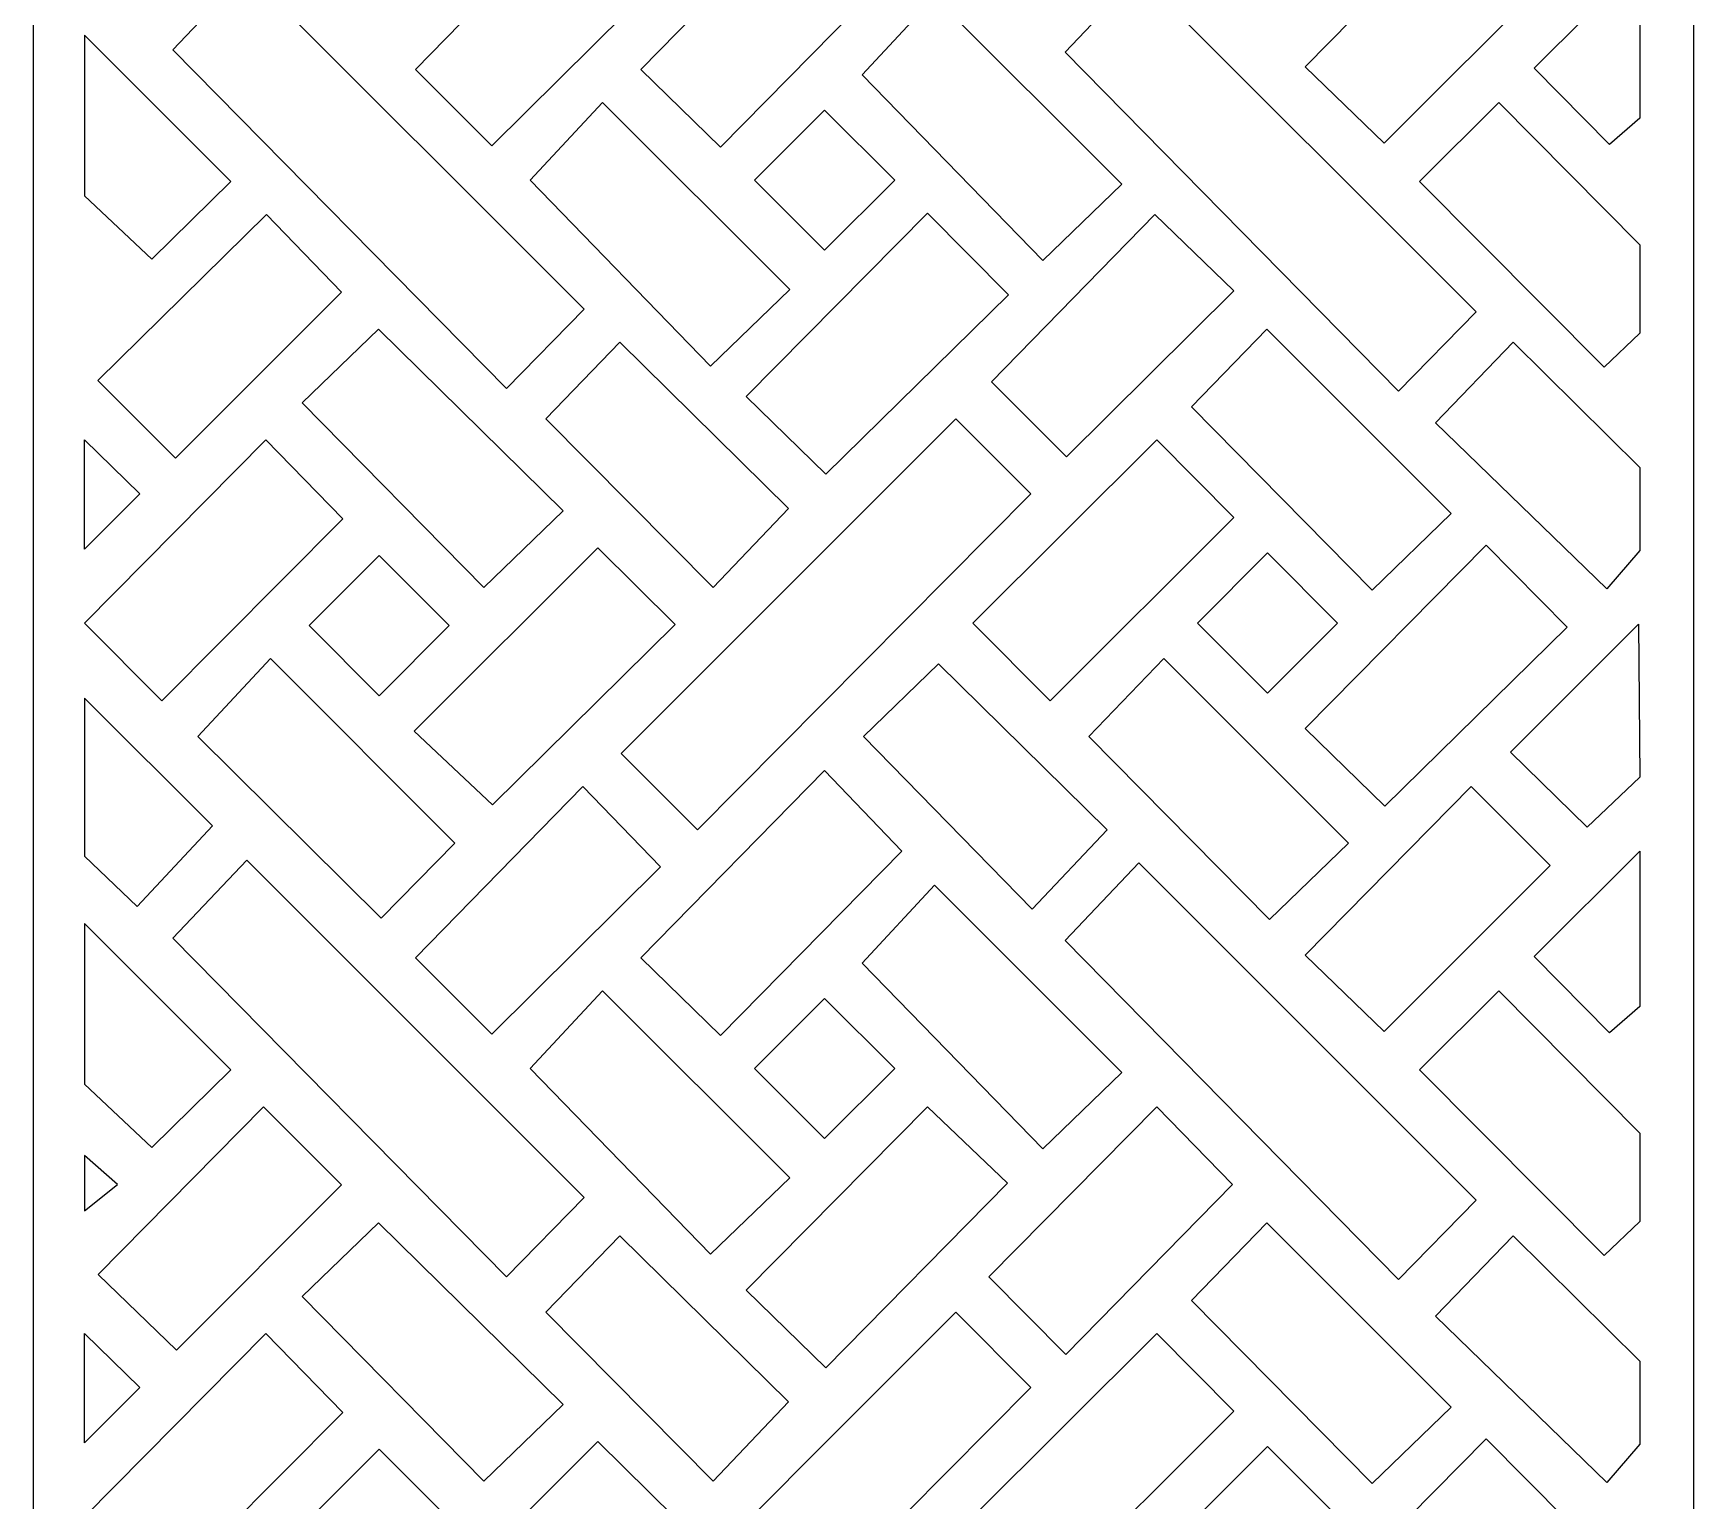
# Model space of a CAD drawing. Header units: centimetres. Extents: x -9.5 to 3.6, y -11.2 to 9.7.
# Drawn here: x -2.01 to 3.57, y -5.63 to -0.7 of the extents above; entities that cross this region are included whole.
import ezdxf

# ---------------------------------------------------------------- set-up
doc = ezdxf.new("R2010")
doc.units = ezdxf.units.CM
doc.header["$MEASUREMENT"] = 0
doc.layers.add('layer 1', color=7, linetype='Continuous')

msp = doc.modelspace()

# ---------------------------------------------------------------- linework, layer by layer
at = {"layer": 'layer 1', "color": 250}
for points, knots in [([(-2.00685, -11.22934), (-2.00685, -11.22934), (-2.00685, 9.73196), (-2.00685, 9.73196), (-2.00685, 9.73196), (-2.00685, 9.73196), (3.56525, 9.73196), (3.56525, 9.73196), (3.56525, 9.73196), (3.56525, 9.73196), (3.56525, -11.22934), (3.56525, -11.22934), (3.56525, -11.22934), (3.56525, -11.22934), (-2.00685, -11.22934), (-2.00685, -11.22934)], [0, 0, 0, 0, 0.2, 0.2, 0.2, 0.2, 0.4, 0.4, 0.4, 0.4, 0.6, 0.6, 0.6, 0.6, 1, 1, 1, 1]), ([(0.29946, -1.08403), (0.29946, -1.08403), (0.03183, -0.82359), (0.03183, -0.82359), (0.03183, -0.82359), (0.03183, -0.82359), (0.64887, -0.19515), (0.64887, -0.19515), (0.64887, -0.19515), (0.64887, -0.19515), (0.90745, -0.46503), (0.90745, -0.46503), (0.90745, -0.46503), (0.90745, -0.46503), (0.29946, -1.08403), (0.29946, -1.08403)], [0, 0, 0, 0, 0.2, 0.2, 0.2, 0.2, 0.4, 0.4, 0.4, 0.4, 0.6, 0.6, 0.6, 0.6, 1, 1, 1, 1]), ([(-0.46788, -1.07961), (-0.46788, -1.07961), (-0.72438, -0.82311), (-0.72438, -0.82311), (-0.72438, -0.82311), (-0.72438, -0.82311), (-0.16275, -0.24821), (-0.16275, -0.24821), (-0.16275, -0.24821), (-0.16275, -0.24821), (0.09817, -0.51797), (0.09817, -0.51797), (0.09817, -0.51797), (0.09817, -0.51797), (-0.46788, -1.07961), (-0.46788, -1.07961)], [0, 0, 0, 0, 0.2, 0.2, 0.2, 0.2, 0.4, 0.4, 0.4, 0.4, 0.6, 0.6, 0.6, 0.6, 1, 1, 1, 1]), ([(2.52601, -1.07076), (2.52601, -1.07076), (2.26067, -0.81427), (2.26067, -0.81427), (2.26067, -0.81427), (2.26067, -0.81427), (2.81788, -0.24821), (2.81788, -0.24821), (2.81788, -0.24821), (2.81788, -0.24821), (3.08322, -0.51355), (3.08322, -0.51355), (3.08322, -0.51355), (3.08322, -0.51355), (2.52601, -1.07076), (2.52601, -1.07076)], [0, 0, 0, 0, 0.2, 0.2, 0.2, 0.2, 0.4, 0.4, 0.4, 0.4, 0.6, 0.6, 0.6, 0.6, 1, 1, 1, 1]), ([(-0.41924, -1.89331), (-0.41924, -1.89331), (-0.15833, -1.62797), (-0.15833, -1.62797), (-0.15833, -1.62797), (-0.15833, -1.62797), (-1.29043, -0.49586), (-1.29043, -0.49586), (-1.29043, -0.49586), (-1.29043, -0.49586), (-1.53808, -0.75678), (-1.53808, -0.75678), (-1.53808, -0.75678), (-1.53808, -0.75678), (-0.41924, -1.89331), (-0.41924, -1.89331)], [0, 0, 0, 0, 0.2, 0.2, 0.2, 0.2, 0.4, 0.4, 0.4, 0.4, 0.6, 0.6, 0.6, 0.6, 1, 1, 1, 1]), ([(3.28222, -1.07518), (3.28222, -1.07518), (3.38393, -0.98674), (3.38393, -0.98674), (3.38393, -0.98674), (3.38393, -0.98674), (3.38393, -0.46491), (3.38393, -0.46491), (3.38393, -0.46491), (3.38393, -0.46491), (3.03015, -0.81869), (3.03015, -0.81869), (3.03015, -0.81869), (3.03015, -0.81869), (3.28222, -1.07518), (3.28222, -1.07518)], [0, 0, 0, 0, 0.2, 0.2, 0.2, 0.2, 0.4, 0.4, 0.4, 0.4, 0.6, 0.6, 0.6, 0.6, 1, 1, 1, 1]), ([(2.57465, -1.90216), (2.57465, -1.90216), (2.83557, -1.63682), (2.83557, -1.63682), (2.83557, -1.63682), (2.83557, -1.63682), (1.70346, -0.50471), (1.70346, -0.50471), (1.70346, -0.50471), (1.70346, -0.50471), (1.45581, -0.76562), (1.45581, -0.76562), (1.45581, -0.76562), (1.45581, -0.76562), (2.57465, -1.90216), (2.57465, -1.90216)], [0, 0, 0, 0, 0.2, 0.2, 0.2, 0.2, 0.4, 0.4, 0.4, 0.4, 0.6, 0.6, 0.6, 0.6, 1, 1, 1, 1]), ([(1.38063, -1.46435), (1.38063, -1.46435), (1.64597, -1.20785), (1.64597, -1.20785), (1.64597, -1.20785), (1.64597, -1.20785), (1.018, -0.57989), (1.018, -0.57989), (1.018, -0.57989), (1.018, -0.57989), (0.77478, -0.8408), (0.77478, -0.8408), (0.77478, -0.8408), (0.77478, -0.8408), (1.38063, -1.46435), (1.38063, -1.46435)], [0, 0, 0, 0, 0.2, 0.2, 0.2, 0.2, 0.4, 0.4, 0.4, 0.4, 0.6, 0.6, 0.6, 0.6, 1, 1, 1, 1]), ([(-1.83438, -1.24765), (-1.83438, -1.24765), (-1.83438, -0.70813), (-1.83438, -0.70813), (-1.83438, -0.70813), (-1.83438, -0.70813), (-1.3435, -1.19901), (-1.3435, -1.19901), (-1.3435, -1.19901), (-1.3435, -1.19901), (-1.60884, -1.45993), (-1.60884, -1.45993), (-1.60884, -1.45993), (-1.60884, -1.45993), (-1.83438, -1.24765), (-1.83438, -1.24765)], [0, 0, 0, 0, 0.2, 0.2, 0.2, 0.2, 0.4, 0.4, 0.4, 0.4, 0.6, 0.6, 0.6, 0.6, 1, 1, 1, 1]), ([(0.26621, -1.81813), (0.26621, -1.81813), (0.53155, -1.56164), (0.53155, -1.56164), (0.53155, -1.56164), (0.53155, -1.56164), (-0.09641, -0.93367), (-0.09641, -0.93367), (-0.09641, -0.93367), (-0.09641, -0.93367), (-0.33964, -1.19459), (-0.33964, -1.19459), (-0.33964, -1.19459), (-0.33964, -1.19459), (0.26621, -1.81813), (0.26621, -1.81813)], [0, 0, 0, 0, 0.2, 0.2, 0.2, 0.2, 0.4, 0.4, 0.4, 0.4, 0.6, 0.6, 0.6, 0.6, 1, 1, 1, 1]), ([(3.26453, -1.82255), (3.26453, -1.82255), (3.38393, -1.70757), (3.38393, -1.70757), (3.38393, -1.70757), (3.38393, -1.70757), (3.38393, -1.41128), (3.38393, -1.41128), (3.38393, -1.41128), (3.38393, -1.41128), (2.91075, -0.93367), (2.91075, -0.93367), (2.91075, -0.93367), (2.91075, -0.93367), (2.64541, -1.19901), (2.64541, -1.19901), (2.64541, -1.19901), (2.64541, -1.19901), (3.26453, -1.82255), (3.26453, -1.82255)], [0, 0, 0, 0, 0.1666667, 0.1666667, 0.1666667, 0.1666667, 0.3333333, 0.3333333, 0.3333333, 0.3333333, 0.5, 0.5, 0.5, 0.5, 0.6666667, 0.6666667, 0.6666667, 0.6666667, 1, 1, 1, 1]), ([(0.41352, -1.19459), (0.41352, -1.19459), (0.64874, -0.95937), (0.64874, -0.95937), (0.64874, -0.95937), (0.64874, -0.95937), (0.88397, -1.19459), (0.88397, -1.19459), (0.88397, -1.19459), (0.88397, -1.19459), (0.64874, -1.42981), (0.64874, -1.42981), (0.64874, -1.42981), (0.64874, -1.42981), (0.41352, -1.19459), (0.41352, -1.19459)], [0, 0, 0, 0, 0.2, 0.2, 0.2, 0.2, 0.4, 0.4, 0.4, 0.4, 0.6, 0.6, 0.6, 0.6, 1, 1, 1, 1]), ([(-1.52924, -2.12769), (-1.52924, -2.12769), (-1.79015, -1.86678), (-1.79015, -1.86678), (-1.79015, -1.86678), (-1.79015, -1.86678), (-1.2241, -1.30957), (-1.2241, -1.30957), (-1.2241, -1.30957), (-1.2241, -1.30957), (-0.97203, -1.57048), (-0.97203, -1.57048), (-0.97203, -1.57048), (-0.97203, -1.57048), (-1.52924, -2.12769), (-1.52924, -2.12769)], [0, 0, 0, 0, 0.2, 0.2, 0.2, 0.2, 0.4, 0.4, 0.4, 0.4, 0.6, 0.6, 0.6, 0.6, 1, 1, 1, 1]), ([(0.65324, -2.18076), (0.65324, -2.18076), (0.38562, -1.92033), (0.38562, -1.92033), (0.38562, -1.92033), (0.38562, -1.92033), (0.99381, -1.30514), (0.99381, -1.30514), (0.99381, -1.30514), (0.99381, -1.30514), (1.26565, -1.57945), (1.26565, -1.57945), (1.26565, -1.57945), (1.26565, -1.57945), (0.65324, -2.18076), (0.65324, -2.18076)], [0, 0, 0, 0, 0.2, 0.2, 0.2, 0.2, 0.4, 0.4, 0.4, 0.4, 0.6, 0.6, 0.6, 0.6, 1, 1, 1, 1]), ([(1.46023, -2.12327), (1.46023, -2.12327), (1.20816, -1.8712), (1.20816, -1.8712), (1.20816, -1.8712), (1.20816, -1.8712), (1.75652, -1.30957), (1.75652, -1.30957), (1.75652, -1.30957), (1.75652, -1.30957), (2.02186, -1.56606), (2.02186, -1.56606), (2.02186, -1.56606), (2.02186, -1.56606), (1.46023, -2.12327), (1.46023, -2.12327)], [0, 0, 0, 0, 0.2, 0.2, 0.2, 0.2, 0.4, 0.4, 0.4, 0.4, 0.6, 0.6, 0.6, 0.6, 1, 1, 1, 1]), ([(-0.49442, -2.56108), (-0.49442, -2.56108), (-0.22908, -2.30459), (-0.22908, -2.30459), (-0.22908, -2.30459), (-0.22908, -2.30459), (-0.8482, -1.69431), (-0.8482, -1.69431), (-0.8482, -1.69431), (-0.8482, -1.69431), (-1.1047, -1.94196), (-1.1047, -1.94196), (-1.1047, -1.94196), (-1.1047, -1.94196), (-0.49442, -2.56108), (-0.49442, -2.56108)], [0, 0, 0, 0, 0.2, 0.2, 0.2, 0.2, 0.4, 0.4, 0.4, 0.4, 0.6, 0.6, 0.6, 0.6, 1, 1, 1, 1]), ([(2.4862, -2.56992), (2.4862, -2.56992), (2.75154, -2.31343), (2.75154, -2.31343), (2.75154, -2.31343), (2.75154, -2.31343), (2.13242, -1.69431), (2.13242, -1.69431), (2.13242, -1.69431), (2.13242, -1.69431), (1.88035, -1.95522), (1.88035, -1.95522), (1.88035, -1.95522), (1.88035, -1.95522), (2.4862, -2.56992), (2.4862, -2.56992)], [0, 0, 0, 0, 0.2, 0.2, 0.2, 0.2, 0.4, 0.4, 0.4, 0.4, 0.6, 0.6, 0.6, 0.6, 1, 1, 1, 1]), ([(0.27506, -2.56108), (0.27506, -2.56108), (-0.28657, -1.99502), (-0.28657, -1.99502), (-0.28657, -1.99502), (-0.28657, -1.99502), (-0.03892, -1.73853), (-0.03892, -1.73853), (-0.03892, -1.73853), (-0.03892, -1.73853), (0.52713, -2.29574), (0.52713, -2.29574), (0.52713, -2.29574), (0.52713, -2.29574), (0.27506, -2.56108), (0.27506, -2.56108)], [0, 0, 0, 0, 0.2, 0.2, 0.2, 0.2, 0.4, 0.4, 0.4, 0.4, 0.6, 0.6, 0.6, 0.6, 1, 1, 1, 1]), ([(3.27337, -2.5655), (3.27337, -2.5655), (3.38393, -2.43726), (3.38393, -2.43726), (3.38393, -2.43726), (3.38393, -2.43726), (3.38393, -2.15865), (3.38393, -2.15865), (3.38393, -2.15865), (3.38393, -2.15865), (2.95939, -1.73853), (2.95939, -1.73853), (2.95939, -1.73853), (2.95939, -1.73853), (2.69848, -2.00829), (2.69848, -2.00829), (2.69848, -2.00829), (2.69848, -2.00829), (3.27337, -2.5655), (3.27337, -2.5655)], [0, 0, 0, 0, 0.1666667, 0.1666667, 0.1666667, 0.1666667, 0.3333333, 0.3333333, 0.3333333, 0.3333333, 0.5, 0.5, 0.5, 0.5, 0.6666667, 0.6666667, 0.6666667, 0.6666667, 1, 1, 1, 1]), ([(0.22199, -3.37478), (0.22199, -3.37478), (-0.0345, -3.11829), (-0.0345, -3.11829), (-0.0345, -3.11829), (-0.0345, -3.11829), (1.08876, -1.99502), (1.08876, -1.99502), (1.08876, -1.99502), (1.08876, -1.99502), (1.34083, -2.2471), (1.34083, -2.2471), (1.34083, -2.2471), (1.34083, -2.2471), (0.22199, -3.37478), (0.22199, -3.37478)], [0, 0, 0, 0, 0.2, 0.2, 0.2, 0.2, 0.4, 0.4, 0.4, 0.4, 0.6, 0.6, 0.6, 0.6, 1, 1, 1, 1]), ([(-1.5756, -2.9414), (-1.5756, -2.9414), (-1.83438, -2.68096), (-1.83438, -2.68096), (-1.83438, -2.68096), (-1.83438, -2.68096), (-1.22618, -2.06578), (-1.22618, -2.06578), (-1.22618, -2.06578), (-1.22618, -2.06578), (-0.9676, -2.33125), (-0.9676, -2.33125), (-0.9676, -2.33125), (-0.9676, -2.33125), (-1.5756, -2.9414), (-1.5756, -2.9414)], [0, 0, 0, 0, 0.2, 0.2, 0.2, 0.2, 0.4, 0.4, 0.4, 0.4, 0.6, 0.6, 0.6, 0.6, 1, 1, 1, 1]), ([(-1.83438, -2.43283), (-1.83438, -2.43283), (-1.64864, -2.2471), (-1.64864, -2.2471), (-1.64864, -2.2471), (-1.64864, -2.2471), (-1.83438, -2.06578), (-1.83438, -2.06578), (-1.83438, -2.06578), (-1.83438, -2.06578), (-1.83438, -2.43283), (-1.83438, -2.43283)], [0, 0, 0, 0, 0.25, 0.25, 0.25, 0.25, 0.5, 0.5, 0.5, 0.5, 1, 1, 1, 1]), ([(1.40502, -2.9414), (1.40502, -2.9414), (1.14625, -2.68096), (1.14625, -2.68096), (1.14625, -2.68096), (1.14625, -2.68096), (1.76329, -2.06578), (1.76329, -2.06578), (1.76329, -2.06578), (1.76329, -2.06578), (2.02186, -2.32682), (2.02186, -2.32682), (2.02186, -2.32682), (2.02186, -2.32682), (1.40502, -2.9414), (1.40502, -2.9414)], [0, 0, 0, 0, 0.2, 0.2, 0.2, 0.2, 0.4, 0.4, 0.4, 0.4, 0.6, 0.6, 0.6, 0.6, 1, 1, 1, 1]), ([(-0.4656, -3.29076), (-0.4656, -3.29076), (-0.7288, -3.04359), (-0.7288, -3.04359), (-0.7288, -3.04359), (-0.7288, -3.04359), (-0.11176, -2.42841), (-0.11176, -2.42841), (-0.11176, -2.42841), (-0.11176, -2.42841), (0.14681, -2.68503), (0.14681, -2.68503), (0.14681, -2.68503), (0.14681, -2.68503), (-0.4656, -3.29076), (-0.4656, -3.29076)], [0, 0, 0, 0, 0.2, 0.2, 0.2, 0.2, 0.4, 0.4, 0.4, 0.4, 0.6, 0.6, 0.6, 0.6, 1, 1, 1, 1]), ([(1.89941, -2.68048), (1.89941, -2.68048), (2.13463, -2.44526), (2.13463, -2.44526), (2.13463, -2.44526), (2.13463, -2.44526), (2.36985, -2.68048), (2.36985, -2.68048), (2.36985, -2.68048), (2.36985, -2.68048), (2.13463, -2.9157), (2.13463, -2.9157), (2.13463, -2.9157), (2.13463, -2.9157), (1.89941, -2.68048), (1.89941, -2.68048)], [0, 0, 0, 0, 0.2, 0.2, 0.2, 0.2, 0.4, 0.4, 0.4, 0.4, 0.6, 0.6, 0.6, 0.6, 1, 1, 1, 1]), ([(2.52829, -3.29518), (2.52829, -3.29518), (2.26067, -3.03475), (2.26067, -3.03475), (2.26067, -3.03475), (2.26067, -3.03475), (2.86886, -2.41957), (2.86886, -2.41957), (2.86886, -2.41957), (2.86886, -2.41957), (3.14071, -2.69387), (3.14071, -2.69387), (3.14071, -2.69387), (3.14071, -2.69387), (2.52829, -3.29518), (2.52829, -3.29518)], [0, 0, 0, 0, 0.2, 0.2, 0.2, 0.2, 0.4, 0.4, 0.4, 0.4, 0.6, 0.6, 0.6, 0.6, 1, 1, 1, 1]), ([(-1.08121, -2.68933), (-1.08121, -2.68933), (-0.84599, -2.45411), (-0.84599, -2.45411), (-0.84599, -2.45411), (-0.84599, -2.45411), (-0.61077, -2.68933), (-0.61077, -2.68933), (-0.61077, -2.68933), (-0.61077, -2.68933), (-0.84599, -2.92455), (-0.84599, -2.92455), (-0.84599, -2.92455), (-0.84599, -2.92455), (-1.08121, -2.68933), (-1.08121, -2.68933)], [0, 0, 0, 0, 0.2, 0.2, 0.2, 0.2, 0.4, 0.4, 0.4, 0.4, 0.6, 0.6, 0.6, 0.6, 1, 1, 1, 1]), ([(3.20704, -3.36594), (3.20704, -3.36594), (3.38393, -3.19789), (3.38393, -3.19789), (3.38393, -3.19789), (3.38393, -3.19789), (3.37951, -2.6849), (3.37951, -2.6849), (3.37951, -2.6849), (3.37951, -2.6849), (2.95055, -3.11387), (2.95055, -3.11387), (2.95055, -3.11387), (2.95055, -3.11387), (3.20704, -3.36594), (3.20704, -3.36594)], [0, 0, 0, 0, 0.2, 0.2, 0.2, 0.2, 0.4, 0.4, 0.4, 0.4, 0.6, 0.6, 0.6, 0.6, 1, 1, 1, 1]), ([(-0.83936, -3.67108), (-0.83936, -3.67108), (-0.59171, -3.41901), (-0.59171, -3.41901), (-0.59171, -3.41901), (-0.59171, -3.41901), (-1.21083, -2.79988), (-1.21083, -2.79988), (-1.21083, -2.79988), (-1.21083, -2.79988), (-1.45406, -3.0608), (-1.45406, -3.0608), (-1.45406, -3.0608), (-1.45406, -3.0608), (-0.83936, -3.67108), (-0.83936, -3.67108)], [0, 0, 0, 0, 0.2, 0.2, 0.2, 0.2, 0.4, 0.4, 0.4, 0.4, 0.6, 0.6, 0.6, 0.6, 1, 1, 1, 1]), ([(1.34525, -3.64012), (1.34525, -3.64012), (0.7792, -3.0608), (0.7792, -3.0608), (0.7792, -3.0608), (0.7792, -3.0608), (1.03127, -2.81757), (1.03127, -2.81757), (1.03127, -2.81757), (1.03127, -2.81757), (1.59732, -3.37478), (1.59732, -3.37478), (1.59732, -3.37478), (1.59732, -3.37478), (1.34525, -3.64012), (1.34525, -3.64012)], [0, 0, 0, 0, 0.2, 0.2, 0.2, 0.2, 0.4, 0.4, 0.4, 0.4, 0.6, 0.6, 0.6, 0.6, 1, 1, 1, 1]), ([(2.14126, -3.6755), (2.14126, -3.6755), (2.4066, -3.41901), (2.4066, -3.41901), (2.4066, -3.41901), (2.4066, -3.41901), (1.78748, -2.79988), (1.78748, -2.79988), (1.78748, -2.79988), (1.78748, -2.79988), (1.53541, -3.0608), (1.53541, -3.0608), (1.53541, -3.0608), (1.53541, -3.0608), (2.14126, -3.6755), (2.14126, -3.6755)], [0, 0, 0, 0, 0.2, 0.2, 0.2, 0.2, 0.4, 0.4, 0.4, 0.4, 0.6, 0.6, 0.6, 0.6, 1, 1, 1, 1]), ([(-1.65748, -3.63128), (-1.65748, -3.63128), (-1.83438, -3.46323), (-1.83438, -3.46323), (-1.83438, -3.46323), (-1.83438, -3.46323), (-1.83438, -2.93255), (-1.83438, -2.93255), (-1.83438, -2.93255), (-1.83438, -2.93255), (-1.40541, -3.36152), (-1.40541, -3.36152), (-1.40541, -3.36152), (-1.40541, -3.36152), (-1.65748, -3.63128), (-1.65748, -3.63128)], [0, 0, 0, 0, 0.2, 0.2, 0.2, 0.2, 0.4, 0.4, 0.4, 0.4, 0.6, 0.6, 0.6, 0.6, 1, 1, 1, 1]), ([(0.29946, -4.06466), (0.29946, -4.06466), (0.03183, -3.80423), (0.03183, -3.80423), (0.03183, -3.80423), (0.03183, -3.80423), (0.64887, -3.17578), (0.64887, -3.17578), (0.64887, -3.17578), (0.64887, -3.17578), (0.90745, -3.44567), (0.90745, -3.44567), (0.90745, -3.44567), (0.90745, -3.44567), (0.29946, -4.06466), (0.29946, -4.06466)], [0, 0, 0, 0, 0.2, 0.2, 0.2, 0.2, 0.4, 0.4, 0.4, 0.4, 0.6, 0.6, 0.6, 0.6, 1, 1, 1, 1]), ([(-0.46788, -4.06024), (-0.46788, -4.06024), (-0.72438, -3.80375), (-0.72438, -3.80375), (-0.72438, -3.80375), (-0.72438, -3.80375), (-0.16275, -3.22885), (-0.16275, -3.22885), (-0.16275, -3.22885), (-0.16275, -3.22885), (0.09817, -3.49861), (0.09817, -3.49861), (0.09817, -3.49861), (0.09817, -3.49861), (-0.46788, -4.06024), (-0.46788, -4.06024)], [0, 0, 0, 0, 0.2, 0.2, 0.2, 0.2, 0.4, 0.4, 0.4, 0.4, 0.6, 0.6, 0.6, 0.6, 1, 1, 1, 1]), ([(2.52601, -4.0514), (2.52601, -4.0514), (2.26067, -3.7949), (2.26067, -3.7949), (2.26067, -3.7949), (2.26067, -3.7949), (2.81788, -3.22885), (2.81788, -3.22885), (2.81788, -3.22885), (2.81788, -3.22885), (3.08322, -3.49419), (3.08322, -3.49419), (3.08322, -3.49419), (3.08322, -3.49419), (2.52601, -4.0514), (2.52601, -4.0514)], [0, 0, 0, 0, 0.2, 0.2, 0.2, 0.2, 0.4, 0.4, 0.4, 0.4, 0.6, 0.6, 0.6, 0.6, 1, 1, 1, 1]), ([(3.28222, -4.05582), (3.28222, -4.05582), (3.38393, -3.96737), (3.38393, -3.96737), (3.38393, -3.96737), (3.38393, -3.96737), (3.38393, -3.44554), (3.38393, -3.44554), (3.38393, -3.44554), (3.38393, -3.44554), (3.03015, -3.79933), (3.03015, -3.79933), (3.03015, -3.79933), (3.03015, -3.79933), (3.28222, -4.05582), (3.28222, -4.05582)], [0, 0, 0, 0, 0.2, 0.2, 0.2, 0.2, 0.4, 0.4, 0.4, 0.4, 0.6, 0.6, 0.6, 0.6, 1, 1, 1, 1]), ([(-0.41924, -4.87395), (-0.41924, -4.87395), (-0.15833, -4.60861), (-0.15833, -4.60861), (-0.15833, -4.60861), (-0.15833, -4.60861), (-1.29043, -3.4765), (-1.29043, -3.4765), (-1.29043, -3.4765), (-1.29043, -3.4765), (-1.53808, -3.73741), (-1.53808, -3.73741), (-1.53808, -3.73741), (-1.53808, -3.73741), (-0.41924, -4.87395), (-0.41924, -4.87395)], [0, 0, 0, 0, 0.2, 0.2, 0.2, 0.2, 0.4, 0.4, 0.4, 0.4, 0.6, 0.6, 0.6, 0.6, 1, 1, 1, 1]), ([(2.57465, -4.88279), (2.57465, -4.88279), (2.83557, -4.61745), (2.83557, -4.61745), (2.83557, -4.61745), (2.83557, -4.61745), (1.70346, -3.48534), (1.70346, -3.48534), (1.70346, -3.48534), (1.70346, -3.48534), (1.45581, -3.74626), (1.45581, -3.74626), (1.45581, -3.74626), (1.45581, -3.74626), (2.57465, -4.88279), (2.57465, -4.88279)], [0, 0, 0, 0, 0.2, 0.2, 0.2, 0.2, 0.4, 0.4, 0.4, 0.4, 0.6, 0.6, 0.6, 0.6, 1, 1, 1, 1]), ([(1.38063, -4.44498), (1.38063, -4.44498), (1.64597, -4.18849), (1.64597, -4.18849), (1.64597, -4.18849), (1.64597, -4.18849), (1.018, -3.56052), (1.018, -3.56052), (1.018, -3.56052), (1.018, -3.56052), (0.77478, -3.82144), (0.77478, -3.82144), (0.77478, -3.82144), (0.77478, -3.82144), (1.38063, -4.44498), (1.38063, -4.44498)], [0, 0, 0, 0, 0.2, 0.2, 0.2, 0.2, 0.4, 0.4, 0.4, 0.4, 0.6, 0.6, 0.6, 0.6, 1, 1, 1, 1]), ([(-1.83438, -4.22829), (-1.83438, -4.22829), (-1.83438, -3.68877), (-1.83438, -3.68877), (-1.83438, -3.68877), (-1.83438, -3.68877), (-1.3435, -4.17964), (-1.3435, -4.17964), (-1.3435, -4.17964), (-1.3435, -4.17964), (-1.60884, -4.44056), (-1.60884, -4.44056), (-1.60884, -4.44056), (-1.60884, -4.44056), (-1.83438, -4.22829), (-1.83438, -4.22829)], [0, 0, 0, 0, 0.2, 0.2, 0.2, 0.2, 0.4, 0.4, 0.4, 0.4, 0.6, 0.6, 0.6, 0.6, 1, 1, 1, 1]), ([(0.26621, -4.79877), (0.26621, -4.79877), (0.53155, -4.54227), (0.53155, -4.54227), (0.53155, -4.54227), (0.53155, -4.54227), (-0.09641, -3.91431), (-0.09641, -3.91431), (-0.09641, -3.91431), (-0.09641, -3.91431), (-0.33964, -4.17522), (-0.33964, -4.17522), (-0.33964, -4.17522), (-0.33964, -4.17522), (0.26621, -4.79877), (0.26621, -4.79877)], [0, 0, 0, 0, 0.2, 0.2, 0.2, 0.2, 0.4, 0.4, 0.4, 0.4, 0.6, 0.6, 0.6, 0.6, 1, 1, 1, 1]), ([(0.41352, -4.17522), (0.41352, -4.17522), (0.64874, -3.94), (0.64874, -3.94), (0.64874, -3.94), (0.64874, -3.94), (0.88397, -4.17522), (0.88397, -4.17522), (0.88397, -4.17522), (0.88397, -4.17522), (0.64874, -4.41044), (0.64874, -4.41044), (0.64874, -4.41044), (0.64874, -4.41044), (0.41352, -4.17522), (0.41352, -4.17522)], [0, 0, 0, 0, 0.2, 0.2, 0.2, 0.2, 0.4, 0.4, 0.4, 0.4, 0.6, 0.6, 0.6, 0.6, 1, 1, 1, 1]), ([(3.26453, -4.80319), (3.26453, -4.80319), (3.38393, -4.68821), (3.38393, -4.68821), (3.38393, -4.68821), (3.38393, -4.68821), (3.38393, -4.39192), (3.38393, -4.39192), (3.38393, -4.39192), (3.38393, -4.39192), (2.91075, -3.91431), (2.91075, -3.91431), (2.91075, -3.91431), (2.91075, -3.91431), (2.64541, -4.17964), (2.64541, -4.17964), (2.64541, -4.17964), (2.64541, -4.17964), (3.26453, -4.80319), (3.26453, -4.80319)], [0, 0, 0, 0, 0.1666667, 0.1666667, 0.1666667, 0.1666667, 0.3333333, 0.3333333, 0.3333333, 0.3333333, 0.5, 0.5, 0.5, 0.5, 0.6666667, 0.6666667, 0.6666667, 0.6666667, 1, 1, 1, 1]), ([(-1.52629, -5.12012), (-1.52629, -5.12012), (-1.78868, -4.86658), (-1.78868, -4.86658), (-1.78868, -4.86658), (-1.78868, -4.86658), (-1.23442, -4.30347), (-1.23442, -4.30347), (-1.23442, -4.30347), (-1.23442, -4.30347), (-0.97203, -4.56586), (-0.97203, -4.56586), (-0.97203, -4.56586), (-0.97203, -4.56586), (-1.52629, -5.12012), (-1.52629, -5.12012)], [0, 0, 0, 0, 0.2, 0.2, 0.2, 0.2, 0.4, 0.4, 0.4, 0.4, 0.6, 0.6, 0.6, 0.6, 1, 1, 1, 1]), ([(0.99381, -4.30347), (0.99381, -4.30347), (0.38562, -4.91865), (0.38562, -4.91865), (0.38562, -4.91865), (0.38562, -4.91865), (0.65324, -5.17909), (0.65324, -5.17909), (0.65324, -5.17909), (0.65324, -5.17909), (1.2627, -4.56009), (1.2627, -4.56009), (1.2627, -4.56009), (1.2627, -4.56009), (0.99381, -4.30347), (0.99381, -4.30347)], [0, 0, 0, 0, 0.2, 0.2, 0.2, 0.2, 0.4, 0.4, 0.4, 0.4, 0.6, 0.6, 0.6, 0.6, 1, 1, 1, 1]), ([(1.45809, -5.13486), (1.45809, -5.13486), (1.19932, -4.87442), (1.19932, -4.87442), (1.19932, -4.87442), (1.19932, -4.87442), (1.76329, -4.30347), (1.76329, -4.30347), (1.76329, -4.30347), (1.76329, -4.30347), (2.01744, -4.56451), (2.01744, -4.56451), (2.01744, -4.56451), (2.01744, -4.56451), (1.45809, -5.13486), (1.45809, -5.13486)], [0, 0, 0, 0, 0.2, 0.2, 0.2, 0.2, 0.4, 0.4, 0.4, 0.4, 0.6, 0.6, 0.6, 0.6, 1, 1, 1, 1]), ([(-1.83438, -4.65283), (-1.83438, -4.65283), (-1.83438, -4.4671), (-1.83438, -4.4671), (-1.83438, -4.4671), (-1.83438, -4.4671), (-1.72382, -4.56439), (-1.72382, -4.56439), (-1.72382, -4.56439), (-1.72382, -4.56439), (-1.83438, -4.65283), (-1.83438, -4.65283)], [0, 0, 0, 0, 0.25, 0.25, 0.25, 0.25, 0.5, 0.5, 0.5, 0.5, 1, 1, 1, 1]), ([(-0.49442, -5.55941), (-0.49442, -5.55941), (-0.22908, -5.30291), (-0.22908, -5.30291), (-0.22908, -5.30291), (-0.22908, -5.30291), (-0.8482, -4.69263), (-0.8482, -4.69263), (-0.8482, -4.69263), (-0.8482, -4.69263), (-1.1047, -4.94028), (-1.1047, -4.94028), (-1.1047, -4.94028), (-1.1047, -4.94028), (-0.49442, -5.55941), (-0.49442, -5.55941)], [0, 0, 0, 0, 0.2, 0.2, 0.2, 0.2, 0.4, 0.4, 0.4, 0.4, 0.6, 0.6, 0.6, 0.6, 1, 1, 1, 1]), ([(2.4862, -5.56825), (2.4862, -5.56825), (2.75154, -5.31176), (2.75154, -5.31176), (2.75154, -5.31176), (2.75154, -5.31176), (2.13242, -4.69263), (2.13242, -4.69263), (2.13242, -4.69263), (2.13242, -4.69263), (1.88035, -4.95355), (1.88035, -4.95355), (1.88035, -4.95355), (1.88035, -4.95355), (2.4862, -5.56825), (2.4862, -5.56825)], [0, 0, 0, 0, 0.2, 0.2, 0.2, 0.2, 0.4, 0.4, 0.4, 0.4, 0.6, 0.6, 0.6, 0.6, 1, 1, 1, 1]), ([(0.27506, -5.55941), (0.27506, -5.55941), (-0.28657, -4.99335), (-0.28657, -4.99335), (-0.28657, -4.99335), (-0.28657, -4.99335), (-0.03892, -4.73686), (-0.03892, -4.73686), (-0.03892, -4.73686), (-0.03892, -4.73686), (0.52713, -5.29406), (0.52713, -5.29406), (0.52713, -5.29406), (0.52713, -5.29406), (0.27506, -5.55941), (0.27506, -5.55941)], [0, 0, 0, 0, 0.2, 0.2, 0.2, 0.2, 0.4, 0.4, 0.4, 0.4, 0.6, 0.6, 0.6, 0.6, 1, 1, 1, 1]), ([(3.27337, -5.56383), (3.27337, -5.56383), (3.38393, -5.43558), (3.38393, -5.43558), (3.38393, -5.43558), (3.38393, -5.43558), (3.38393, -5.15698), (3.38393, -5.15698), (3.38393, -5.15698), (3.38393, -5.15698), (2.95939, -4.73686), (2.95939, -4.73686), (2.95939, -4.73686), (2.95939, -4.73686), (2.69848, -5.00662), (2.69848, -5.00662), (2.69848, -5.00662), (2.69848, -5.00662), (3.27337, -5.56383), (3.27337, -5.56383)], [0, 0, 0, 0, 0.1666667, 0.1666667, 0.1666667, 0.1666667, 0.3333333, 0.3333333, 0.3333333, 0.3333333, 0.5, 0.5, 0.5, 0.5, 0.6666667, 0.6666667, 0.6666667, 0.6666667, 1, 1, 1, 1]), ([(0.22199, -6.37311), (0.22199, -6.37311), (-0.0345, -6.11662), (-0.0345, -6.11662), (-0.0345, -6.11662), (-0.0345, -6.11662), (1.08876, -4.99335), (1.08876, -4.99335), (1.08876, -4.99335), (1.08876, -4.99335), (1.34083, -5.24542), (1.34083, -5.24542), (1.34083, -5.24542), (1.34083, -5.24542), (0.22199, -6.37311), (0.22199, -6.37311)], [0, 0, 0, 0, 0.2, 0.2, 0.2, 0.2, 0.4, 0.4, 0.4, 0.4, 0.6, 0.6, 0.6, 0.6, 1, 1, 1, 1]), ([(-1.5756, -5.93972), (-1.5756, -5.93972), (-1.83438, -5.67928), (-1.83438, -5.67928), (-1.83438, -5.67928), (-1.83438, -5.67928), (-1.22618, -5.06411), (-1.22618, -5.06411), (-1.22618, -5.06411), (-1.22618, -5.06411), (-0.9676, -5.32957), (-0.9676, -5.32957), (-0.9676, -5.32957), (-0.9676, -5.32957), (-1.5756, -5.93972), (-1.5756, -5.93972)], [0, 0, 0, 0, 0.2, 0.2, 0.2, 0.2, 0.4, 0.4, 0.4, 0.4, 0.6, 0.6, 0.6, 0.6, 1, 1, 1, 1]), ([(-1.83438, -5.43116), (-1.83438, -5.43116), (-1.64864, -5.24542), (-1.64864, -5.24542), (-1.64864, -5.24542), (-1.64864, -5.24542), (-1.83438, -5.06411), (-1.83438, -5.06411), (-1.83438, -5.06411), (-1.83438, -5.06411), (-1.83438, -5.43116), (-1.83438, -5.43116)], [0, 0, 0, 0, 0.25, 0.25, 0.25, 0.25, 0.5, 0.5, 0.5, 0.5, 1, 1, 1, 1]), ([(1.40502, -5.93972), (1.40502, -5.93972), (1.14625, -5.67928), (1.14625, -5.67928), (1.14625, -5.67928), (1.14625, -5.67928), (1.76329, -5.06411), (1.76329, -5.06411), (1.76329, -5.06411), (1.76329, -5.06411), (2.02186, -5.32515), (2.02186, -5.32515), (2.02186, -5.32515), (2.02186, -5.32515), (1.40502, -5.93972), (1.40502, -5.93972)], [0, 0, 0, 0, 0.2, 0.2, 0.2, 0.2, 0.4, 0.4, 0.4, 0.4, 0.6, 0.6, 0.6, 0.6, 1, 1, 1, 1]), ([(-1.08121, -5.68765), (-1.08121, -5.68765), (-0.84599, -5.45243), (-0.84599, -5.45243), (-0.84599, -5.45243), (-0.84599, -5.45243), (-0.61077, -5.68765), (-0.61077, -5.68765), (-0.61077, -5.68765), (-0.61077, -5.68765), (-0.84599, -5.92287), (-0.84599, -5.92287), (-0.84599, -5.92287), (-0.84599, -5.92287), (-1.08121, -5.68765), (-1.08121, -5.68765)], [0, 0, 0, 0, 0.2, 0.2, 0.2, 0.2, 0.4, 0.4, 0.4, 0.4, 0.6, 0.6, 0.6, 0.6, 1, 1, 1, 1]), ([(-0.4656, -6.28909), (-0.4656, -6.28909), (-0.7288, -6.04191), (-0.7288, -6.04191), (-0.7288, -6.04191), (-0.7288, -6.04191), (-0.11176, -5.42674), (-0.11176, -5.42674), (-0.11176, -5.42674), (-0.11176, -5.42674), (0.14681, -5.68336), (0.14681, -5.68336), (0.14681, -5.68336), (0.14681, -5.68336), (-0.4656, -6.28909), (-0.4656, -6.28909)], [0, 0, 0, 0, 0.2, 0.2, 0.2, 0.2, 0.4, 0.4, 0.4, 0.4, 0.6, 0.6, 0.6, 0.6, 1, 1, 1, 1]), ([(1.89941, -5.67881), (1.89941, -5.67881), (2.13463, -5.44358), (2.13463, -5.44358), (2.13463, -5.44358), (2.13463, -5.44358), (2.36985, -5.67881), (2.36985, -5.67881), (2.36985, -5.67881), (2.36985, -5.67881), (2.13463, -5.91403), (2.13463, -5.91403), (2.13463, -5.91403), (2.13463, -5.91403), (1.89941, -5.67881), (1.89941, -5.67881)], [0, 0, 0, 0, 0.2, 0.2, 0.2, 0.2, 0.4, 0.4, 0.4, 0.4, 0.6, 0.6, 0.6, 0.6, 1, 1, 1, 1]), ([(2.52829, -6.29351), (2.52829, -6.29351), (2.26067, -6.03307), (2.26067, -6.03307), (2.26067, -6.03307), (2.26067, -6.03307), (2.86886, -5.41789), (2.86886, -5.41789), (2.86886, -5.41789), (2.86886, -5.41789), (3.14071, -5.6922), (3.14071, -5.6922), (3.14071, -5.6922), (3.14071, -5.6922), (2.52829, -6.29351), (2.52829, -6.29351)], [0, 0, 0, 0, 0.2, 0.2, 0.2, 0.2, 0.4, 0.4, 0.4, 0.4, 0.6, 0.6, 0.6, 0.6, 1, 1, 1, 1])]:
    msp.add_open_spline(points, degree=3, knots=knots, dxfattribs=at)

doc.saveas('drawing.dxf')
